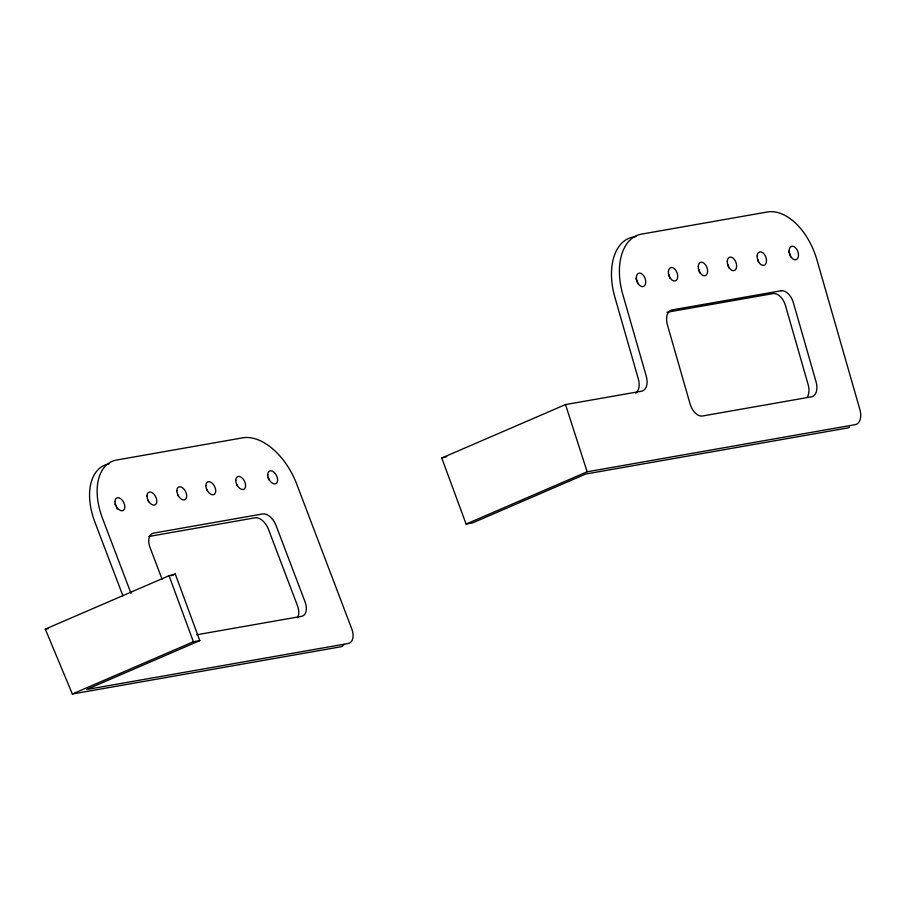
<?xml version="1.0" encoding="UTF-8"?>
<svg xmlns="http://www.w3.org/2000/svg" width="906" height="906" viewBox="0 0 906 906"><rect width="100%" height="100%" fill="white"/><g stroke="black" fill="none" stroke-linecap="round" stroke-linejoin="round"><path stroke-width="1.36" d="M344.042 644.347A14.122 8.426 63 0 1 340.441 646.85L72.344 694.007L45.3 629.126L169.06 575.706L175.277 574.053L199.807 640.633L86.512 689.534L348.198 643.498A14.122 8.426 63 0 0 351.766 628.923L296.715 484.053A56.466 33.692 63 0 0 242.729 437.836L116.761 459.999A56.466 33.692 63 0 0 102.457 518.221L131.019 593.362M441.766 457.994L565.514 404.574L641.595 391.199A14.111 8.596 70.4 0 0 646.25 376.171L622.75 294.246A56.466 34.36 70.4 0 1 641.369 234.156L767.337 211.993A56.466 34.36 70.4 0 1 816.997 260.079L859.896 409.591A14.122 8.596 70.4 0 1 855.253 424.642L587.156 471.8L466.103 524.053L441.766 457.994L446.737 456.681M171.404 575.729L175.277 574.053M72.344 694.007L193.397 641.765L199.807 640.633M636.227 236.477L633.453 236.964A56.466 34.36 70.4 0 0 614.834 297.066L638.334 378.991A14.111 8.596 70.4 0 1 635.763 393.159M666.929 312.264L773.067 293.601A14.111 8.596 70.4 0 1 785.479 305.616L808.152 384.631A14.111 8.596 70.4 0 1 807.246 397.088M148.844 536.488L254.982 517.813A14.111 8.426 63 0 1 268.482 529.376L297.462 605.65A14.111 8.426 63 0 1 297.496 617.711M466.103 524.053L472.513 522.921L585.797 474.019L847.484 427.983A14.122 8.596 70.4 0 0 849.568 427.134M45.3 629.126L48.063 628.639M196.704 634.778L301.46 616.352A14.111 8.426 63 0 0 305.039 601.788L276.047 525.503A14.111 8.426 63 0 0 262.547 513.951L153.646 533.113A14.111 8.426 63 0 0 150.079 547.666L162.072 579.228M122.944 595.91L94.892 522.094A56.466 33.692 63 0 1 109.196 463.861M169.06 575.706L193.397 641.765M565.514 404.574L587.156 471.8M236.602 484.427A7.055 4.213 63 0 1 237.395 486.092M147.825 500.044A7.055 4.213 63 0 1 148.618 501.709M114.802 504.178A7.055 4.213 63 0 1 115.821 505.673M116.614 507.337A7.055 4.213 63 0 1 117.101 509.047M267.587 477.292A7.055 4.213 63 0 1 269.399 480.452M177.701 494.789A7.055 4.213 63 0 1 178.493 496.454M206.727 489.682A7.055 4.213 63 0 1 207.519 491.346M757.529 258.98A7.055 4.292 70.4 0 1 758.537 262.48M668.753 274.597A7.055 4.292 70.4 0 1 669.76 278.097M635.853 278.663A7.055 4.292 70.4 0 1 637.756 283.725M788.65 251.789A7.055 4.292 70.4 0 1 790.542 256.84M727.654 264.235A7.055 4.292 70.4 0 1 728.662 267.734M698.628 269.342A7.055 4.292 70.4 0 1 699.636 272.842M780.972 290.781L672.082 309.931A14.111 8.596 70.4 0 0 667.428 324.96L690.1 403.974A14.111 8.596 70.4 0 0 702.512 415.99L811.402 396.839A14.111 8.596 70.4 0 0 816.068 381.811L793.396 302.797A14.111 8.596 70.4 0 0 780.972 290.781M205.877 485.616A7.055 4.213 63 0 0 213.295 494.755A7.055 4.213 63 0 0 213.272 484.314A7.055 4.213 63 0 0 205.877 485.616M176.851 490.724A7.055 4.213 63 0 0 184.269 499.863A7.055 4.213 63 0 0 184.246 489.421A7.055 4.213 63 0 0 176.851 490.724M267.757 474.733A7.055 4.213 63 0 0 275.175 483.872A7.055 4.213 63 0 0 275.152 473.43A7.055 4.213 63 0 0 267.757 474.733M114.971 501.607A7.055 4.213 63 0 0 122.389 510.758A7.055 4.213 63 0 0 122.367 500.316A7.055 4.213 63 0 0 114.971 501.607M235.753 480.361A7.055 4.213 63 0 0 243.17 489.5A7.055 4.213 63 0 0 243.148 479.059A7.055 4.213 63 0 0 235.753 480.361M146.976 495.978A7.055 4.213 63 0 0 154.394 505.118A7.055 4.213 63 0 0 154.371 494.676A7.055 4.213 63 0 0 146.976 495.978M698.266 266.262A7.055 4.292 70.4 0 0 704.868 275.752A7.055 4.292 70.4 0 0 705.649 264.96A7.055 4.292 70.4 0 0 698.266 266.262M727.28 261.154A7.055 4.292 70.4 0 0 733.894 270.656A7.055 4.292 70.4 0 0 734.675 259.863A7.055 4.292 70.4 0 0 727.28 261.154M757.156 255.9A7.055 4.292 70.4 0 0 763.769 265.39A7.055 4.292 70.4 0 0 764.551 254.597A7.055 4.292 70.4 0 0 757.156 255.9M668.39 271.517A7.055 4.292 70.4 0 0 674.993 281.007A7.055 4.292 70.4 0 0 675.774 270.226A7.055 4.292 70.4 0 0 668.39 271.517M789.171 250.271A7.055 4.292 70.4 0 0 795.774 259.762A7.055 4.292 70.4 0 0 796.555 248.969A7.055 4.292 70.4 0 0 789.171 250.271M636.374 277.145A7.055 4.292 70.4 0 0 642.977 286.647A7.055 4.292 70.4 0 0 643.77 275.854A7.055 4.292 70.4 0 0 636.374 277.145"/></g></svg>
